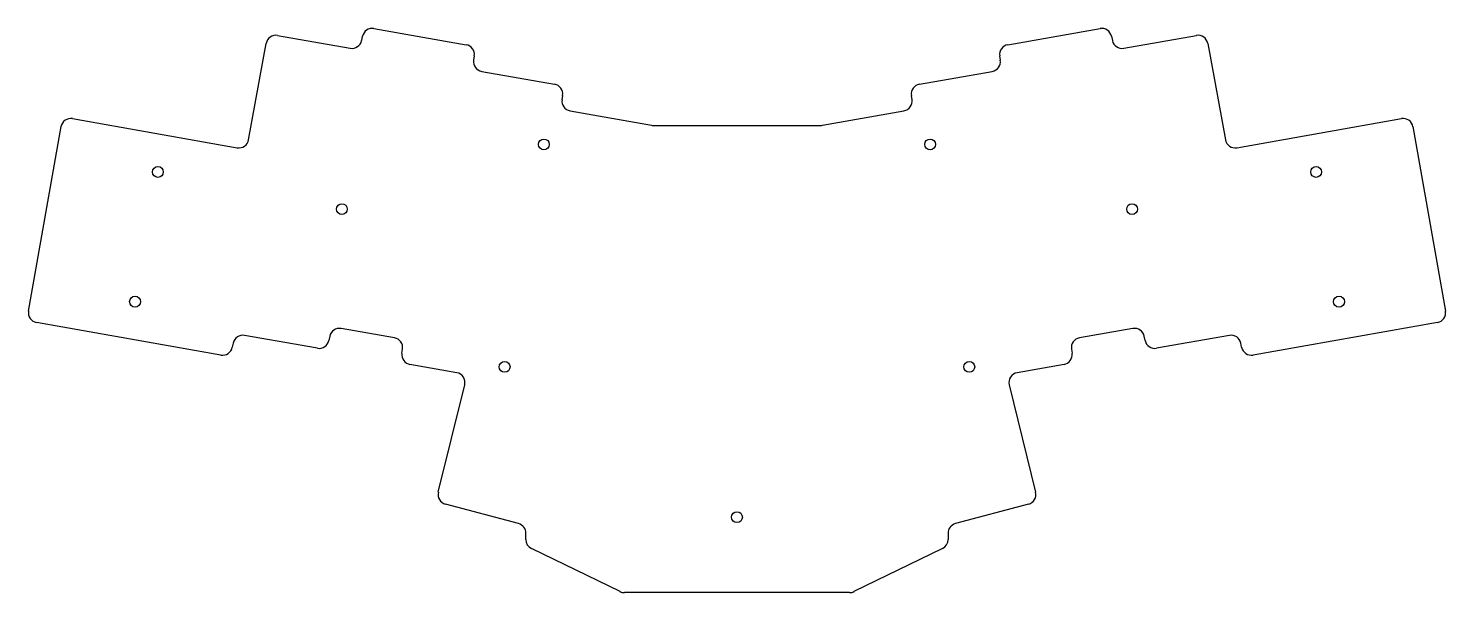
# Model space of a CAD drawing. Header units: millimetres. Extents: x 68 to 355, y -180 to -66.
import ezdxf

# ---------------------------------------------------------------- set-up
doc = ezdxf.new("R2010")
doc.units = ezdxf.units.MM

msp = doc.modelspace()

# ---------------------------------------------------------------- linework, layer by layer
for p, q in [((138.16, -65.94), (156.85, -69.23)), ((266.5, -69.23), (285.18, -65.94)), ((118.67, -67.34), (133.37, -69.93)), ((135.68, -68.37), (135.85, -67.5)), ((287.49, -67.5), (287.67, -68.37)), ((289.97, -69.93), (304.68, -67.34)), ((112.79, -88.46), (116.35, -68.95)), ((158.48, -71.49), (158.35, -72.36)), ((264.99, -72.36), (264.86, -71.49)), ((306.99, -68.95), (310.55, -88.46)), ((159.98, -74.62), (174.73, -77.22)), ((248.61, -77.22), (263.36, -74.62)), ((176.36, -79.48), (176.24, -80.35)), ((247.11, -80.35), (246.98, -79.48)), ((177.87, -82.61), (194.36, -85.52)), ((228.99, -85.52), (245.48, -82.61)), ((68.22, -123.15), (74.81, -85.81)), ((77.12, -84.19), (110.48, -90.07)), ((194.7, -85.55), (228.64, -85.55)), ((312.87, -90.07), (346.22, -84.19)), ((348.54, -85.81), (355.12, -123.15)), ((107.19, -132.05), (69.84, -125.46)), ((353.5, -125.46), (316.16, -132.05)), ((126.72, -130.66), (111.98, -128.06)), ((129.21, -128.23), (129.03, -129.09)), ((142.32, -128.57), (131.51, -126.67)), ((291.83, -126.67), (281.02, -128.57)), ((294.31, -129.09), (294.14, -128.23)), ((311.37, -128.06), (296.62, -130.66)), ((109.67, -129.62), (109.49, -130.48)), ((143.83, -131.7), (143.96, -130.83)), ((279.39, -130.83), (279.52, -131.7)), ((313.85, -130.48), (313.67, -129.62)), ((154.95, -135.63), (145.46, -133.96)), ((277.89, -133.96), (268.4, -135.63)), ((151.2, -159.8), (156.54, -138.08)), ((266.8, -138.08), (272.14, -159.8)), ((167.45, -166.18), (152.63, -162.21)), ((270.72, -162.21), (255.89, -166.18)), ((168.92, -169.36), (168.94, -168.14)), ((254.41, -168.14), (254.42, -169.36)), ((188.01, -179.95), (170.04, -171.18)), ((253.3, -171.18), (235.33, -179.95)), ((234.46, -180.15), (188.89, -180.15))]:
    msp.add_line(p, q)
for centre in [(172.57, -89.41), (250.78, -89.41), (94.42, -94.98), (328.93, -94.98), (131.67, -102.51), (291.67, -102.51), (89.79, -121.24), (333.56, -121.24), (164.63, -134.44), (258.71, -134.44), (211.67, -164.87)]:
    msp.add_circle(centre, 1.1)
for centre, start, end in [((137.81, -67.91), 80, 168.3102), ((285.53, -67.91), 11.6898, 100), ((118.32, -69.31), 80, 169.6619), ((133.72, -67.96), 260, 348.3102), ((289.63, -67.96), 191.6898, 280), ((305.02, -69.31), 10.3381, 100), ((156.5, -71.2), 351.6898, 80), ((266.84, -71.2), 100, 188.3102), ((160.33, -72.65), 171.6898, 260), ((263.01, -72.65), 280, 8.3102), ((174.39, -79.19), 351.6898, 80), ((248.96, -79.19), 100, 188.3102), ((178.22, -80.64), 171.6898, 260), ((245.13, -80.64), 280, 8.3102), ((76.77, -86.16), 80, 170), ((194.7, -83.55), 260, 270), ((228.64, -83.55), 270, 280), ((346.57, -86.16), 10, 100), ((110.83, -88.1), 260, 349.6619), ((312.52, -88.1), 190.3381, 280), ((70.19, -123.49), 170, 260), ((353.15, -123.49), 280, 10), ((111.63, -130.03), 80, 168.3102), ((127.07, -128.69), 260, 348.3102), ((131.17, -128.64), 80, 168.3102), ((141.98, -130.54), 351.6898, 80), ((281.37, -130.54), 100, 188.3102), ((292.18, -128.64), 11.6898, 100), ((296.27, -128.69), 191.6898, 280), ((311.72, -130.03), 11.6898, 100), ((107.53, -130.08), 260, 348.3102), ((145.81, -131.99), 171.6898, 260), ((277.54, -131.99), 280, 8.3102), ((315.81, -130.08), 191.6898, 280), ((154.6, -137.6), 346.1881, 80), ((268.74, -137.6), 100, 193.8119), ((153.15, -160.28), 166.1881, 255), ((270.2, -160.28), 285, 13.8119), ((166.94, -168.11), 359.3283, 75), ((256.41, -168.11), 105, 180.6717), ((170.92, -169.39), 179.3283, 244), ((252.42, -169.39), 296, 0.6717), ((188.89, -178.15), 244, 270), ((234.46, -178.15), 270, 296)]:
    msp.add_arc(centre, 2, start, end)

doc.saveas('drawing.dxf')
